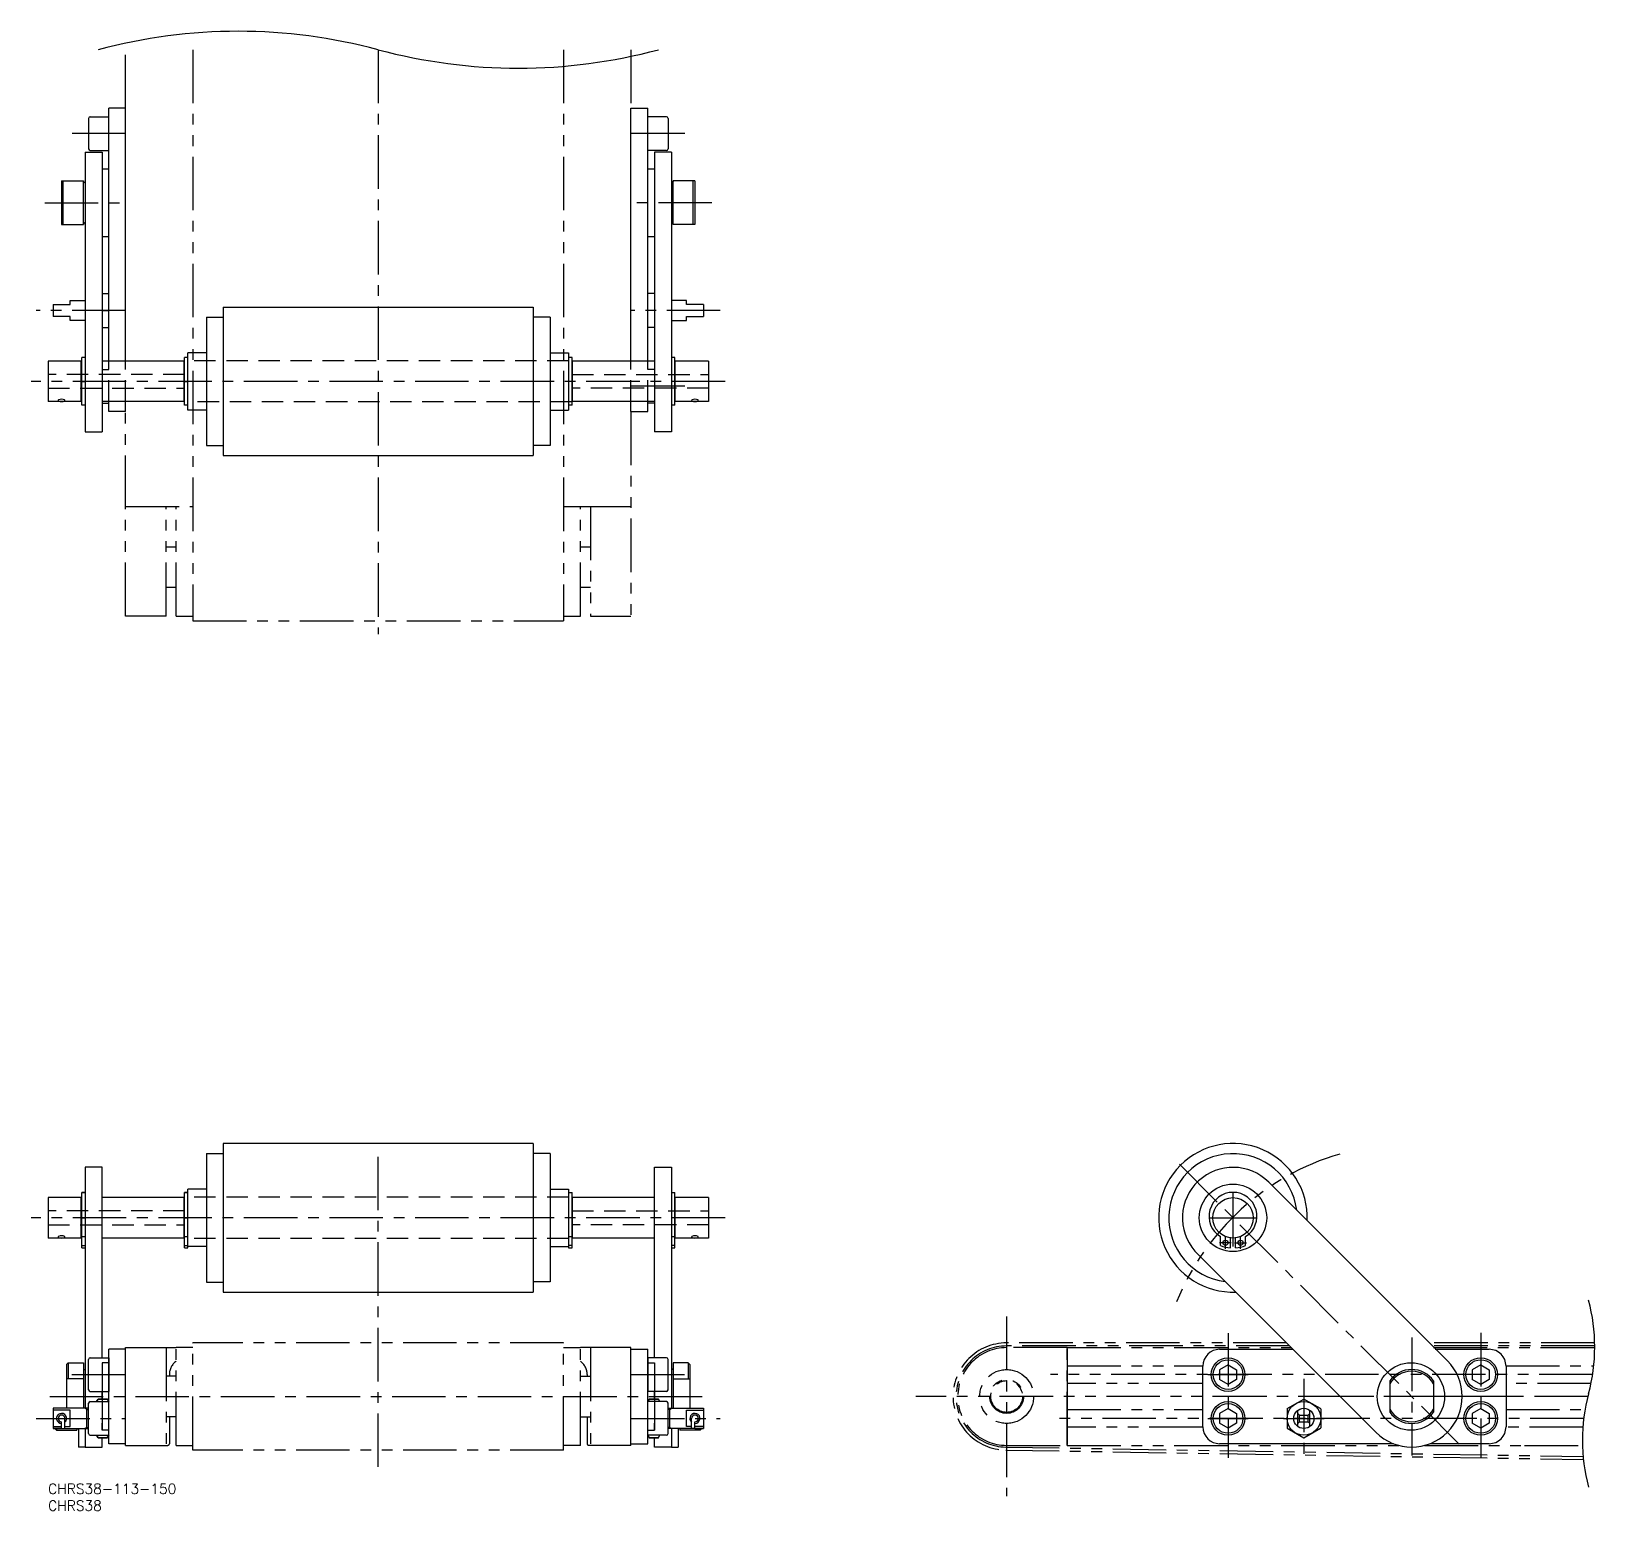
# Model space of a CAD drawing. Extents: x -5 to 459, y -8 to 431.
import ezdxf

# ---------------------------------------------------------------- set-up
doc = ezdxf.new("R2010")
doc.units = 0
doc.header["$LTSCALE"] = 0.5
for name, pattern in [('CENTER', [50.8, 31.75, -6.35, 6.35, -6.35]), ('DASHED', [19.05, 12.7, -6.35]), ('PHANTOM', [63.5, 31.75, -6.35, 6.35, -6.35, 6.35, -6.35])]:
    doc.linetypes.add(name, pattern=pattern)
for name, color, linetype in [('MSM_CENTER', 1, 'CENTER'), ('MSM_CONTINUOUS', 7, 'CONTINUOUS'), ('MSM_DASHED', 4, 'DASHED'), ('MSM_IMAGINARY', 6, 'PHANTOM'), ('MSM_NARROW', 5, 'CONTINUOUS'), ('MSM_PART_NUMBER', 7, 'CONTINUOUS')]:
    doc.layers.add(name, color=color, linetype=linetype)
doc.styles.get("Standard").update_dxf_attribs({"font": 'txt.shx', "height": 6, "bigfont": 'bigfont.shx'})

# ---------------------------------------------------------------- blocks, each defined once
blk = doc.blocks.new('*U42')
at = {"layer": 'MSM_PART_NUMBER'}
blk.add_text('CHRS38-113-150', height=3, dxfattribs=at).set_placement((0, -3))
blk = doc.blocks.new('*U43')
at = {"layer": 'MSM_PART_NUMBER'}
blk.add_text('CHRS38', height=3, dxfattribs=at).set_placement((0, -8))

msp = doc.modelspace()

# ---------------------------------------------------------------- linework, layer by layer
at = {"layer": 'MSM_CENTER'}
for p, q in [((98, 425.59), (98, 252.1)), ((23, 400.7), (7, 400.7)), ((189, 400.7), (173, 400.7)), ((-1, 380.2), (23, 380.2)), ((197, 380.2), (173, 380.2)), ((23, 348.2), (-3.5, 348.2)), ((199.5, 348.2), (173, 348.2)), ((201, 327.17), (-5, 327.17)), ((10, 327.17), (11, 327.17)), ((40.5, 327.17), (41.5, 327.17)), ((189, 325.7), (173, 325.7)), ((186, 327.17), (185, 327.17)), ((98, 5), (98, 100.15)), ((418.87, 11.76), (335.39, 95.23)), ((351.69, 86.28), (351.69, 70.02)), ((201, 78.93), (-5, 78.93)), ((10, 78.93), (11, 78.93)), ((40.5, 78.93), (41.5, 78.93)), ((155.5, 78.93), (154.5, 78.93)), ((186, 78.93), (185, 78.93)), ((344.96, 78.93), (358.43, 78.93)), ((351.19, 71.51), (347.69, 71.51)), ((349.44, 69.74), (349.44, 73.27)), ((352.19, 71.51), (355.69, 71.51)), ((353.94, 69.74), (353.94, 73.27)), ((350.23, 44.71), (350.23, 7.65)), ((404.73, 43.4), (404.73, 8.4)), ((425.23, 44.79), (425.23, 7.65)), ((7, 32.4), (23, 32.4)), ((173, 32.4), (189, 32.4)), ((344.23, 32.4), (356.23, 32.4)), ((372.73, 31.15), (372.73, 7.65)), ((0.5, 25.9), (195.5, 25.9)), ((437.73, 25.9), (337.73, 25.9)), ((-3.5, 19.4), (23, 19.4)), ((173, 19.4), (199.5, 19.4)), ((344.23, 19.4), (356.23, 19.4)), ((366.73, 19.4), (378.73, 19.4))]:
    msp.add_line(p, q, dxfattribs=at)
at = {"layer": 'MSM_CONTINUOUS'}
for p, q in [((12, 405.2), (12, 396.2)), ((12.5, 405.7), (18, 405.7)), ((23, 408.2), (18, 408.2)), ((18, 333.17), (18, 408.2)), ((23, 333.17), (23, 408.2)), ((173, 333.17), (173, 408.22)), ((173, 408.2), (178, 408.2)), ((178, 333.17), (178, 408.22)), ((183.5, 405.68), (178, 405.68)), ((184, 405.18), (184, 396.18)), ((11, 395.2), (11, 312.17)), ((11, 395.2), (16, 395.2)), ((12.5, 395.7), (18, 395.7)), ((16, 395.2), (16, 312.17)), ((183.5, 395.68), (178, 395.68)), ((180, 395.22), (180, 312.17)), ((185, 395.2), (180, 395.2)), ((185, 395.22), (185, 312.17)), ((16, 390.2), (18, 390.2)), ((178, 390.2), (180, 390.2)), ((4, 386.7), (10.5, 386.7)), ((4, 386.7), (4, 373.7)), ((4.5, 373.7), (4.5, 386.7)), ((10.5, 386.7), (10.5, 386.5)), ((10.5, 373.7), (10.5, 386.7)), ((10.8, 386.2), (11, 386.2)), ((185.2, 386.2), (185, 386.2)), ((192, 386.7), (185.5, 386.7)), ((185.5, 386.7), (185.5, 386.5)), ((185.5, 373.7), (185.5, 386.7)), ((191.5, 373.7), (191.5, 386.7)), ((192, 386.7), (192, 373.7)), ((4, 373.7), (10.5, 373.7)), ((10.5, 373.9), (10.5, 373.7)), ((10.8, 374.2), (11, 374.2)), ((185.2, 374.2), (185, 374.2)), ((185.5, 373.9), (185.5, 373.7)), ((192, 373.7), (185.5, 373.7)), ((16, 370.2), (18, 370.2)), ((178, 370.2), (180, 370.2)), ((16, 353.2), (18, 353.2)), ((180, 353.2), (178, 353.2)), ((1.5, 349.95), (1.5, 346.45)), ((1.5, 349.95), (6.5, 349.95)), ((6.5, 351.2), (11, 351.2)), ((6.5, 349.95), (6.5, 351.2)), ((16, 348.2), (18, 348.2)), ((52, 349.22), (144, 349.22)), ((52, 349.22), (52, 305.12)), ((144, 349.22), (144, 305.12)), ((180, 348.2), (178, 348.2)), ((189.5, 351.2), (185, 351.2)), ((189.5, 349.95), (189.5, 351.2)), ((194.5, 349.95), (189.5, 349.95)), ((194.5, 349.95), (194.5, 346.45)), ((6.5, 346.45), (1.5, 346.45)), ((6.5, 345.2), (6.5, 346.45)), ((11, 345.2), (6.5, 345.2)), ((47, 346.22), (52, 346.22)), ((47, 346.22), (47, 308.12)), ((149, 346.22), (144, 346.22)), ((149, 346.22), (149, 308.12)), ((185, 345.2), (189.5, 345.2)), ((189.5, 345.2), (189.5, 346.45)), ((189.5, 346.45), (194.5, 346.45)), ((16, 343.2), (18, 343.2)), ((180, 343.2), (178, 343.2)), ((10, 320.06), (10, 334.28)), ((11, 334.28), (10, 334.28)), ((40.5, 320.06), (40.5, 334.28)), ((41.5, 334.28), (40.5, 334.28)), ((47, 335.67), (41.5, 335.67)), ((41.5, 318.67), (41.5, 335.67)), ((149, 335.67), (154.5, 335.67)), ((154.5, 335.67), (154.5, 318.67)), ((155.5, 334.28), (154.5, 334.28)), ((155.5, 320.06), (155.5, 334.28)), ((186, 334.28), (185, 334.28)), ((186, 320.06), (186, 334.28)), ((9.85, 333.17), (0, 333.17)), ((0, 333.17), (0, 321.17)), ((9.85, 321.17), (9.85, 333.17)), ((9.85, 332.92), (10, 332.92)), ((40.35, 333.17), (16, 333.17)), ((40.35, 321.17), (40.35, 333.17)), ((40.35, 332.92), (40.5, 332.92)), ((155.65, 332.92), (155.5, 332.92)), ((180, 333.17), (155.65, 333.17)), ((155.65, 321.17), (155.65, 333.17)), ((186.15, 332.92), (186, 332.92)), ((196, 333.17), (186.15, 333.17)), ((186.15, 321.17), (186.15, 333.17)), ((196, 333.17), (196, 321.17)), ((9.85, 321.17), (0, 321.17)), ((9.85, 321.42), (10, 321.42)), ((40.35, 321.17), (16, 321.17)), ((16, 320.7), (18, 320.7)), ((18, 318.2), (18, 321.17)), ((23, 318.2), (23, 321.17)), ((40.35, 321.42), (40.5, 321.42)), ((155.65, 321.42), (155.5, 321.42)), ((180, 321.17), (155.65, 321.17)), ((173, 318.2), (173, 321.17)), ((178, 318.2), (178, 321.17)), ((180, 320.7), (178, 320.7)), ((186.15, 321.42), (186, 321.42)), ((196, 321.17), (186.15, 321.17)), ((11, 320.06), (10, 320.06)), ((23, 318.2), (18, 318.2)), ((41.5, 320.06), (40.5, 320.06)), ((47, 318.67), (41.5, 318.67)), ((149, 318.67), (154.5, 318.67)), ((155.5, 320.06), (154.5, 320.06)), ((173, 318.2), (178, 318.2)), ((186, 320.06), (185, 320.06)), ((11, 312.17), (16, 312.17)), ((185, 312.17), (180, 312.17)), ((47, 308.12), (52, 308.12)), ((149, 308.12), (144, 308.12)), ((52, 305.12), (144, 305.12)), ((47, 97.98), (52, 97.98)), ((47, 97.98), (47, 59.88)), ((144, 100.98), (52, 100.98)), ((52, 100.98), (52, 56.88)), ((144, 100.98), (144, 56.88)), ((149, 98.01), (144, 98.01)), ((149, 98.01), (149, 59.91)), ((11, 93.93), (11, 22.4)), ((16, 93.93), (11, 93.93)), ((16, 37.4), (16, 93.93)), ((180, 93.93), (185, 93.93)), ((180, 37.4), (180, 93.93)), ((185, 93.93), (185, 22.4)), ((362.3, 89.54), (415.33, 36.51)), ((0, 84.93), (0, 72.93)), ((9.85, 84.93), (0, 84.93)), ((9.85, 72.93), (9.85, 84.93)), ((9.85, 84.68), (10, 84.68)), ((11, 86.48), (10, 86.48)), ((10, 70.02), (10, 86.48)), ((10, 86.48), (11, 86.48)), ((40.35, 84.93), (16, 84.93)), ((40.35, 72.93), (40.35, 84.93)), ((40.35, 84.68), (40.5, 84.68)), ((41.5, 86.48), (40.5, 86.48)), ((40.5, 70.02), (40.5, 86.48)), ((40.5, 86.48), (41.5, 86.48)), ((47, 87.43), (41.5, 87.43)), ((41.5, 70.02), (41.5, 87.43)), ((149, 87.43), (154.5, 87.43)), ((154.5, 87.43), (154.5, 70.02)), ((154.5, 86.48), (155.5, 86.48)), ((154.5, 86.48), (155.5, 86.48)), ((155.5, 70.02), (155.5, 86.48)), ((155.65, 84.68), (155.5, 84.68)), ((180, 84.93), (155.65, 84.93)), ((155.65, 72.93), (155.65, 84.93)), ((185, 86.48), (186, 86.48)), ((185, 86.48), (186, 86.48)), ((186, 70.02), (186, 86.48)), ((186.15, 84.68), (186, 84.68)), ((196, 84.93), (186.15, 84.93)), ((186.15, 72.93), (186.15, 84.93)), ((196, 84.93), (196, 72.93)), ((9.85, 72.93), (0, 72.93)), ((9.85, 73.18), (10, 73.18)), ((10, 73.34), (11, 73.34)), ((10, 70.74), (11, 70.74)), ((10, 70.02), (11, 70.02)), ((40.35, 72.93), (16, 72.93)), ((40.35, 73.18), (40.5, 73.18)), ((40.5, 73.34), (41.5, 73.34)), ((40.5, 70.74), (41.5, 70.74)), ((40.5, 70.74), (41.5, 70.74)), ((40.5, 70.02), (41.5, 70.02)), ((47, 70.43), (41.5, 70.43)), ((149, 70.43), (154.5, 70.43)), ((154.5, 73.34), (155.5, 73.34)), ((155.5, 70.74), (154.5, 70.74)), ((154.5, 70.02), (155.5, 70.02)), ((155.65, 73.18), (155.5, 73.18)), ((180, 72.93), (155.65, 72.93)), ((185, 73.34), (186, 73.34)), ((186, 70.74), (185, 70.74)), ((185, 70.02), (186, 70.02)), ((186.15, 73.18), (186, 73.18)), ((196, 72.93), (186.15, 72.93)), ((347.94, 70.74), (347.94, 73.34)), ((350.94, 70.02), (350.94, 72.98)), ((352.44, 70.02), (352.44, 72.98)), ((355.44, 70.74), (355.44, 73.34)), ((394.12, 15.29), (340.35, 69.06)), ((47, 59.88), (52, 59.88)), ((52, 56.88), (144, 56.88)), ((149, 59.91), (144, 59.91)), ((12.5, 37.4), (18, 37.4)), ((18, 11.9), (18, 39.9)), ((23, 39.9), (18, 39.9)), ((18, 37.4), (18, 27.4)), ((23, 11.9), (23, 39.9)), ((173, 39.9), (178, 39.9)), ((173, 11.9), (173, 39.9)), ((178, 11.9), (178, 39.9)), ((183.5, 37.4), (178, 37.4)), ((178, 37.4), (178, 27.4)), ((347.73, 39.9), (369.51, 39.9)), ((411.73, 39.9), (427.73, 39.9)), ((6, 35.9), (5.5, 35.4)), ((5.5, 35.4), (5.5, 22.4)), ((6, 35.9), (10.5, 35.9)), ((6, 35.9), (6, 31.17)), ((10.5, 35.9), (10.5, 22.4)), ((10.8, 33.9), (11, 33.9)), ((12, 27.9), (12, 36.9)), ((18, 35.9), (16, 35.9)), ((16, 35.9), (16, 15.9)), ((178, 35.9), (180, 35.9)), ((180, 35.9), (180, 15.9)), ((184, 27.9), (184, 36.9)), ((185.2, 33.9), (185, 33.9)), ((185.5, 35.9), (185.5, 22.4)), ((190, 35.9), (185.5, 35.9)), ((190, 35.9), (190.5, 35.4)), ((190, 35.9), (190, 31.17)), ((190.5, 35.4), (190.5, 22.4)), ((342.73, 16.9), (342.73, 34.9)), ((350.23, 35.29), (347.73, 33.84)), ((347.73, 33.84), (347.73, 30.96)), ((350.23, 35.29), (352.73, 33.84)), ((352.73, 33.84), (352.73, 30.96)), ((425.23, 35.29), (422.73, 33.84)), ((422.73, 33.84), (422.73, 30.96)), ((425.23, 35.29), (427.73, 33.84)), ((427.73, 33.84), (427.73, 30.96)), ((432.73, 34.9), (432.73, 16.9)), ((10.5, 31.17), (5.5, 31.17)), ((185.5, 31.17), (190.5, 31.17)), ((350.23, 29.51), (347.73, 30.96)), ((352.73, 30.96), (350.23, 29.51)), ((398.23, 30.56), (398.23, 21.24)), ((411.23, 30.56), (411.23, 21.24)), ((425.23, 29.51), (422.73, 30.96)), ((427.73, 30.96), (425.23, 29.51)), ((12, 14.9), (12, 23.9)), ((12.5, 27.4), (18, 27.4)), ((12.5, 24.4), (18, 24.4)), ((14.4, 24.4), (14.83, 25.15)), ((14.83, 25.15), (17.57, 25.15)), ((17.57, 25.15), (14.83, 25.15)), ((16, 25.17), (16, 27.4)), ((17.57, 25.15), (18, 24.4)), ((183.5, 27.4), (178, 27.4)), ((178.43, 25.15), (178, 24.4)), ((183.5, 24.4), (178, 24.4)), ((181.17, 25.15), (178.43, 25.15)), ((178.43, 25.15), (181.17, 25.15)), ((180, 25.17), (180, 27.4)), ((181.6, 24.4), (181.17, 25.15)), ((184, 14.9), (184, 23.9)), ((367.77, 22.31), (372.69, 25.15)), ((377.69, 22.31), (372.77, 25.15)), ((12, 22.4), (1.5, 22.4)), ((1.5, 22.4), (1.5, 16.4)), ((6.5, 21.84), (1.5, 21.84)), ((5, 16.4), (5, 19.4)), ((6.5, 16.96), (6.5, 21.84)), ((11.5, 16.4), (11.5, 22.4)), ((184, 22.4), (194.5, 22.4)), ((184.5, 16.4), (184.5, 22.4)), ((189.5, 16.96), (189.5, 21.84)), ((189.5, 21.84), (194.5, 21.84)), ((191, 16.4), (191, 19.4)), ((194.5, 22.4), (194.5, 16.4)), ((350.23, 22.29), (347.73, 20.84)), ((347.73, 20.84), (347.73, 17.96)), ((350.23, 22.29), (352.73, 20.84)), ((352.73, 20.84), (352.73, 17.96)), ((367.73, 22.24), (367.73, 16.56)), ((370.98, 16.96), (370.98, 21.84)), ((370.98, 16.96), (370.98, 21.84)), ((374.48, 16.96), (374.48, 21.84)), ((377.73, 22.24), (377.73, 16.56)), ((425.23, 22.29), (422.73, 20.84)), ((422.73, 20.84), (422.73, 17.96)), ((425.23, 22.29), (427.73, 20.84)), ((427.73, 20.84), (427.73, 17.96)), ((1.5, 16.96), (4, 16.96)), ((1.5, 16.4), (12, 16.4)), ((4, 16.4), (1.5, 16.4)), ((2.5, 15.9), (2, 16.4)), ((2.5, 16.4), (2.5, 15.9)), ((2.5, 15.9), (8.5, 15.9)), ((4, 16.4), (4, 18.4)), ((5, 16.96), (6.5, 16.96)), ((8.5, 16.4), (8.5, 15.9)), ((9, 16.4), (9, 10.9)), ((11, 16.4), (11, 10.9)), ((12.5, 14.4), (18, 14.4)), ((14.83, 13.65), (14.4, 14.4)), ((16, 16.86), (16, 17.99)), ((16, 15.9), (16, 16.86)), ((18, 15.9), (16, 15.9)), ((18, 14.4), (17.57, 13.65)), ((17.57, 13.65), (18, 14.4)), ((178, 15.9), (180, 15.9)), ((178, 14.4), (178.43, 13.65)), ((183.5, 14.4), (178, 14.4)), ((180, 16.86), (180, 17.99)), ((180, 15.9), (180, 16.86)), ((181.17, 13.65), (181.6, 14.4)), ((194.5, 16.4), (184, 16.4)), ((185, 16.4), (185, 10.9)), ((187, 16.4), (187, 10.9)), ((187.5, 16.4), (187.5, 15.9)), ((193.5, 15.9), (187.5, 15.9)), ((191, 16.96), (189.5, 16.96)), ((192, 16.4), (192, 18.4)), ((194.5, 16.96), (192, 16.96)), ((192, 16.4), (194.5, 16.4)), ((193.5, 15.9), (194, 16.4)), ((193.5, 16.4), (193.5, 15.9)), ((350.23, 16.51), (347.73, 17.96)), ((352.73, 17.96), (350.23, 16.51)), ((367.77, 16.49), (372.69, 13.65)), ((372.77, 13.65), (377.69, 16.49)), ((425.23, 16.51), (422.73, 17.96)), ((427.73, 17.96), (425.23, 16.51)), ((11, 10.9), (9, 10.9)), ((11, 10.9), (16, 10.9)), ((17.57, 13.65), (14.83, 13.65)), ((14.83, 13.65), (17.57, 13.65)), ((14.83, 13.65), (17.57, 13.65)), ((17.57, 13.65), (14.83, 13.65)), ((16, 10.9), (16, 13.63)), ((23, 11.9), (18, 11.9)), ((173, 11.9), (178, 11.9)), ((178.43, 13.65), (181.17, 13.65)), ((181.17, 13.65), (178.43, 13.65)), ((181.17, 13.65), (178.43, 13.65)), ((178.43, 13.65), (181.17, 13.65)), ((180, 10.9), (180, 13.63)), ((185, 10.9), (180, 10.9)), ((185, 10.9), (187, 10.9)), ((399.34, 11.9), (347.73, 11.9)), ((427.73, 11.9), (410.11, 11.9))]:
    msp.add_line(p, q, dxfattribs=at)
for centre, radius in [((351.69, 78.93), 10), ((351.69, 78.93), 6), ((351.69, 78.93), 6), ((349.44, 71.52), 0.75), ((353.94, 71.52), 0.75), ((350.23, 32.4), 5), ((425.23, 32.4), 5), ((350.23, 32.4), 4.4), ((404.51, 25.9), 10), ((425.23, 32.4), 4.4), ((350.23, 19.4), 5), ((350.23, 19.4), 4.4), ((372.73, 19.4), 5), ((425.23, 19.4), 5), ((425.23, 19.4), 4.4), ((372.73, 19.4), 3)]:
    msp.add_circle(centre, radius, dxfattribs=at)
for centre, radius, start, end in [((12.5, 405.2), 0.5, 90, 180), ((183.5, 405.18), 0.5, 0, 90), ((12.5, 396.2), 0.5, 180, 270), ((183.5, 396.18), 0.5, 270, 0), ((10.8, 386.5), 0.3, 180, 270), ((185.2, 386.5), 0.3, 270, 0), ((10.8, 373.9), 0.3, 90, 180), ((185.2, 373.9), 0.3, 0, 90), ((3.16, 321.5), 0.155, 113.752, 246.248), ((4, 319.59), 2.25, 66.4306, 113.7579), ((4, 323.42), 2.25, 246.2421, 293.5694), ((4.84, 321.5), 0.155, 290.8624, 69.1376), ((191.16, 321.5), 0.155, 113.752, 246.248), ((192, 319.59), 2.25, 66.4306, 113.7579), ((192, 323.42), 2.25, 246.2421, 293.5694), ((192.84, 321.5), 0.155, 290.8624, 69.1376), ((351.69, 78.93), 22.05, 357.8649, 272.1351), ((351.69, 78.93), 19.05, 6.9433, 263.0567), ((351.69, 78.91), 15, 45.071, 220.9645), ((351.69, 79.38), 7.11, 301.8572, 238.1428), ((3.16, 73.27), 0.155, 113.752, 246.248), ((4, 71.35), 2.25, 66.4306, 113.7579), ((4, 75.18), 2.25, 246.2421, 293.5694), ((4.84, 73.27), 0.155, 290.8624, 69.1376), ((191.16, 73.27), 0.155, 113.752, 246.248), ((192, 71.35), 2.25, 66.4306, 113.7579), ((192, 75.18), 2.25, 246.2421, 293.5694), ((192.84, 73.27), 0.155, 290.8624, 69.1376), ((351.44, 78.76), 8.75, 246.4218, 266.7242), ((351.94, 78.76), 8.75, 273.2758, 293.5782), ((12.5, 36.9), 0.5, 90, 180), ((183.5, 36.9), 0.5, 0, 90), ((347.73, 34.9), 5, 90, 180), ((427.73, 34.9), 5, 0, 90), ((10.8, 34.2), 0.3, 180, 270), ((185.2, 34.2), 0.3, 270, 0), ((404.73, 25.9), 15, 225, 45), ((404.73, 25.9), 8, 35.6591, 144.3409), ((404.73, 25.9), 7.5, 29.9264, 150.0736), ((12.5, 27.9), 0.5, 180, 270), ((183.5, 27.9), 0.5, 270, 0), ((12.5, 23.9), 0.5, 90, 180), ((17.36, 23.54), 2.98, 157.3803, 163.3095), ((17.94, 23.31), 3.6, 154.6501, 157.4779), ((18.29, 23.14), 4, 153.3507, 154.674), ((18.71, 22.93), 4.47, 150.858, 153.3273), ((45.41, 7.89), 35.11, 150.5557, 150.6373), ((-13.01, 7.89), 35.11, 29.3627, 29.4443), ((13.69, 22.93), 4.47, 26.6727, 29.142), ((14.11, 23.14), 4, 25.326, 26.6493), ((14.46, 23.31), 3.6, 22.5221, 25.3499), ((15.04, 23.54), 2.98, 16.6905, 22.6197), ((180.96, 23.54), 2.98, 157.3803, 163.3095), ((181.54, 23.31), 3.6, 154.6501, 157.4779), ((181.89, 23.14), 4, 153.3507, 154.674), ((182.31, 22.93), 4.47, 150.858, 153.3273), ((209.01, 7.89), 35.11, 150.5557, 150.6373), ((150.59, 7.89), 35.11, 29.3627, 29.4443), ((177.29, 22.93), 4.47, 26.6727, 29.142), ((177.71, 23.14), 4, 25.326, 26.6493), ((178.06, 23.31), 3.6, 22.5221, 25.3499), ((178.64, 23.54), 2.98, 16.6905, 22.6197), ((183.5, 23.9), 0.5, 0, 90), ((372.73, 19.4), 5.75, 89.5918, 90.4082), ((4, 19.4), 1.5, 311.8103, 270), ((4, 19.4), 1, 0, 270), ((192, 19.4), 1.5, 270, 228.1897), ((192, 19.4), 1, 270, 180), ((372.73, 19.4), 5.75, 149.5918, 150.4082), ((372.73, 19.4), 5.75, 29.5918, 30.4082), ((404.73, 25.9), 7.5, 209.9264, 330.0736), ((404.73, 25.9), 8, 215.6591, 324.3409), ((12.5, 14.9), 0.5, 180, 270), ((17.36, 15.26), 2.98, 196.6905, 202.6197), ((17.94, 15.49), 3.6, 202.5221, 205.3499), ((18.29, 15.66), 4, 205.326, 206.6493), ((14.11, 15.66), 4, 333.3507, 334.674), ((14.46, 15.49), 3.6, 334.6501, 337.4779), ((15.04, 15.26), 2.98, 337.3803, 343.3095), ((180.96, 15.26), 2.98, 196.6905, 202.6197), ((181.54, 15.49), 3.6, 202.5221, 205.3499), ((181.89, 15.66), 4, 205.326, 206.6493), ((177.71, 15.66), 4, 333.3507, 334.674), ((178.06, 15.49), 3.6, 334.6501, 337.4779), ((178.64, 15.26), 2.98, 337.3803, 343.3095), ((183.5, 14.9), 0.5, 270, 0), ((347.73, 16.9), 5, 180, 270), ((372.73, 19.4), 5.75, 209.5918, 210.4082), ((372.73, 19.4), 5.75, 329.5918, 330.4082), ((427.73, 16.9), 5, 270, 0), ((18.71, 15.87), 4.47, 206.6727, 209.142), ((45.41, 30.91), 35.11, 209.3627, 209.4443), ((-13.01, 30.91), 35.11, 330.5557, 330.6373), ((13.69, 15.87), 4.47, 330.858, 333.3273), ((182.31, 15.87), 4.47, 206.6727, 209.142), ((209.01, 30.91), 35.11, 209.3627, 209.4443), ((150.59, 30.91), 35.11, 330.5557, 330.6373), ((177.29, 15.87), 4.47, 330.858, 333.3273), ((372.73, 19.4), 5.75, 269.5918, 270.4082)]:
    msp.add_arc(centre, radius, start, end, dxfattribs=at)
at = {"layer": 'MSM_DASHED'}
for p, q in [((16, 330.7), (18, 330.7)), ((18, 321.17), (18, 333.17)), ((23, 321.17), (23, 333.17)), ((154.5, 333.27), (41.5, 333.27)), ((173, 321.17), (173, 333.17)), ((178, 321.17), (178, 333.17)), ((180, 330.7), (178, 330.7)), ((40.5, 329.22), (0, 329.22)), ((0, 325.12), (40.5, 325.12)), ((155.5, 329.22), (196, 329.22)), ((196, 325.12), (155.5, 325.12)), ((155.5, 321.07), (41.5, 321.07)), ((154.5, 85.03), (41.5, 85.03)), ((40.5, 80.98), (0, 80.98)), ((155.5, 80.98), (196, 80.98)), ((0, 76.88), (40.5, 76.88)), ((196, 76.88), (155.5, 76.88)), ((154.5, 72.83), (41.5, 72.83)), ((371.48, 20.4), (370.98, 20.9)), ((371.48, 20.4), (373.98, 20.4)), ((371.48, 18.4), (371.48, 20.4)), ((373.98, 20.4), (374.48, 20.9)), ((373.98, 18.4), (373.98, 20.4)), ((371.48, 18.4), (370.98, 17.9)), ((371.48, 18.4), (373.98, 18.4)), ((373.98, 18.4), (374.48, 17.9))]:
    msp.add_line(p, q, dxfattribs=at)
at = {"layer": 'MSM_IMAGINARY'}
for p, q in [((23, 408.2), (23, 425.59)), ((43, 425.59), (43, 256.1)), ((153, 425.59), (153, 256.1)), ((173, 425.59), (173, 408.22)), ((23, 257.5), (23, 318.2)), ((173, 318.2), (173, 257.5)), ((23, 290), (43, 290)), ((35, 289.95), (23, 289.95)), ((23.05, 290), (23.05, 289.95)), ((34.95, 290), (34.95, 289.95)), ((35, 257.5), (35, 289.95)), ((38, 257.5), (38, 290)), ((153, 290), (173, 290)), ((158, 257.5), (158, 290)), ((173, 289.95), (161, 289.95)), ((161, 289.95), (161, 257.5)), ((161.05, 290), (161.05, 289.95)), ((172.95, 290), (172.95, 289.95)), ((38, 278), (35, 278)), ((161, 278), (158, 278)), ((38, 266), (35, 266)), ((161, 266), (158, 266)), ((35, 257.5), (23, 257.5)), ((38, 257.5), (43, 257.46)), ((43, 256.1), (153, 256.1)), ((153, 257.46), (158, 257.5)), ((161, 257.5), (173, 257.5)), ((284.51, 49.6), (284.51, -3.69)), ((153, 41.8), (43, 41.8)), ((43, 10), (43, 41.8)), ((153, 10), (153, 41.8)), ((367.61, 41.8), (284.51, 41.8)), ((459.05, 41.8), (409.83, 41.8)), ((23, 40.4), (38, 40.4)), ((23, 39.9), (23, 40.4)), ((35, 40.4), (35, 11.4)), ((43, 40.45), (38, 40.4)), ((38, 11.4), (38, 40.4)), ((153, 40.45), (158, 40.4)), ((158, 11.4), (158, 40.4)), ((173, 40.4), (158, 40.4)), ((161, 40.4), (161, 11.4)), ((173, 39.9), (173, 40.4)), ((368.51, 40.9), (284.51, 40.9)), ((302.46, 40.4), (284.51, 40.4)), ((302.46, 11.4), (302.46, 40.4)), ((302.51, 40.35), (302.46, 40.35)), ((302.51, 40.4), (369.01, 40.4)), ((302.51, 40.35), (302.51, 40.4)), ((302.51, 40.35), (302.51, 40.12)), ((302.51, 39.9), (302.51, 40.12)), ((302.51, 39.9), (302.51, 35)), ((459.06, 40.9), (410.73, 40.9)), ((411.23, 40.4), (459.07, 40.4)), ((302.51, 35), (302.51, 29.8)), ((302.51, 35), (342.71, 35)), ((432.73, 35), (458.77, 35)), ((38, 31.9), (35, 31.9)), ((36, 32.4), (36, 31.9)), ((158, 31.9), (161, 31.9)), ((160, 32.4), (160, 31.9)), ((458.43, 32.4), (297.54, 32.4)), ((302.51, 29.8), (302.51, 22)), ((342.71, 29.8), (302.51, 29.8)), ((457.96, 29.8), (432.73, 29.8)), ((457.02, 25.9), (257.54, 25.9)), ((38, 19.9), (35, 19.9)), ((36, 19.9), (36, 11.9)), ((158, 19.9), (161, 19.9)), ((160, 19.9), (160, 11.9)), ((455.81, 19.4), (297.54, 19.4)), ((302.51, 22), (302.51, 16.8)), ((302.51, 22), (342.71, 22)), ((432.73, 22), (456.2, 22)), ((302.51, 16.8), (302.51, 11.9)), ((342.71, 16.8), (302.51, 16.8)), ((455.56, 16.8), (432.73, 16.8)), ((23, 11.4), (23, 11.9)), ((23, 11.4), (35.5, 11.4)), ((38, 11.4), (43, 11.35)), ((43, 10), (43, 10)), ((153, 10), (43, 10)), ((158, 11.4), (153, 11.35)), ((153, 10), (153, 10)), ((173, 11.4), (160.5, 11.4)), ((173, 11.4), (173, 11.9)), ((284.25, 10), (455.72, 7.19)), ((284.27, 10.9), (455.63, 8.09)), ((284.51, 11.4), (302.46, 11.4)), ((302.51, 11.45), (302.46, 11.45)), ((302.51, 11.68), (302.51, 11.9)), ((302.51, 11.68), (302.51, 11.45)), ((302.51, 11.4), (302.51, 11.45)), ((302.51, 11.4), (400.89, 11.4)), ((408.57, 11.4), (438.26, 11.4)), ((438.26, 11.4), (455.43, 11.4))]:
    msp.add_line(p, q, dxfattribs=at)
for radius in [8, 5, 4.7]:
    msp.add_circle((284.51, 25.9), radius, dxfattribs=at)
for centre, radius, start, end in [((404.51, 25.9), 75, 106.3582, 158.0162), ((284.51, 25.9), 15.9, 90, 269.0615), ((284.51, 25.9), 15, 90, 269.0615), ((284.51, 25.9), 14.5, 90, 270), ((41, 32.4), 5, 126.8699, 180), ((155, 32.4), 5, 0, 53.1301), ((35.5, 11.9), 0.5, 270, 0), ((160.5, 11.9), 0.5, 180, 270)]:
    msp.add_arc(centre, radius, start, end, dxfattribs=at)
at = {"layer": 'MSM_NARROW'}
for p, q in [((11.5, 22.08), (10.94, 22.4)), ((11.5, 22.08), (12, 22.08)), ((184.5, 22.08), (184, 22.08)), ((184.5, 22.08), (185.06, 22.4)), ((11.5, 16.72), (10.94, 16.4)), ((11.5, 16.72), (12, 16.72)), ((184.5, 16.72), (184, 16.72)), ((184.5, 16.72), (185.06, 16.4))]:
    msp.add_line(p, q, dxfattribs=at)
for centre, radius, start, end in [((56.42, 270.54), 160.52, 74.9884, 105.0116), ((139.58, 580.64), 160.52, 254.9884, 285.0116), ((405.56, 40.6), 53.51, 344.9884, 15.0116), ((508.92, 12.88), 53.51, 164.9884, 195.0116)]:
    msp.add_arc(centre, radius, start, end, dxfattribs=at)

# ---------------------------------------------------------------- block references
at = {"layer": 'MSM_CONTINUOUS'}
for name in ['*U42', '*U43']:
    msp.add_blockref(name, (0, 0), dxfattribs=at)

doc.saveas('drawing.dxf')
